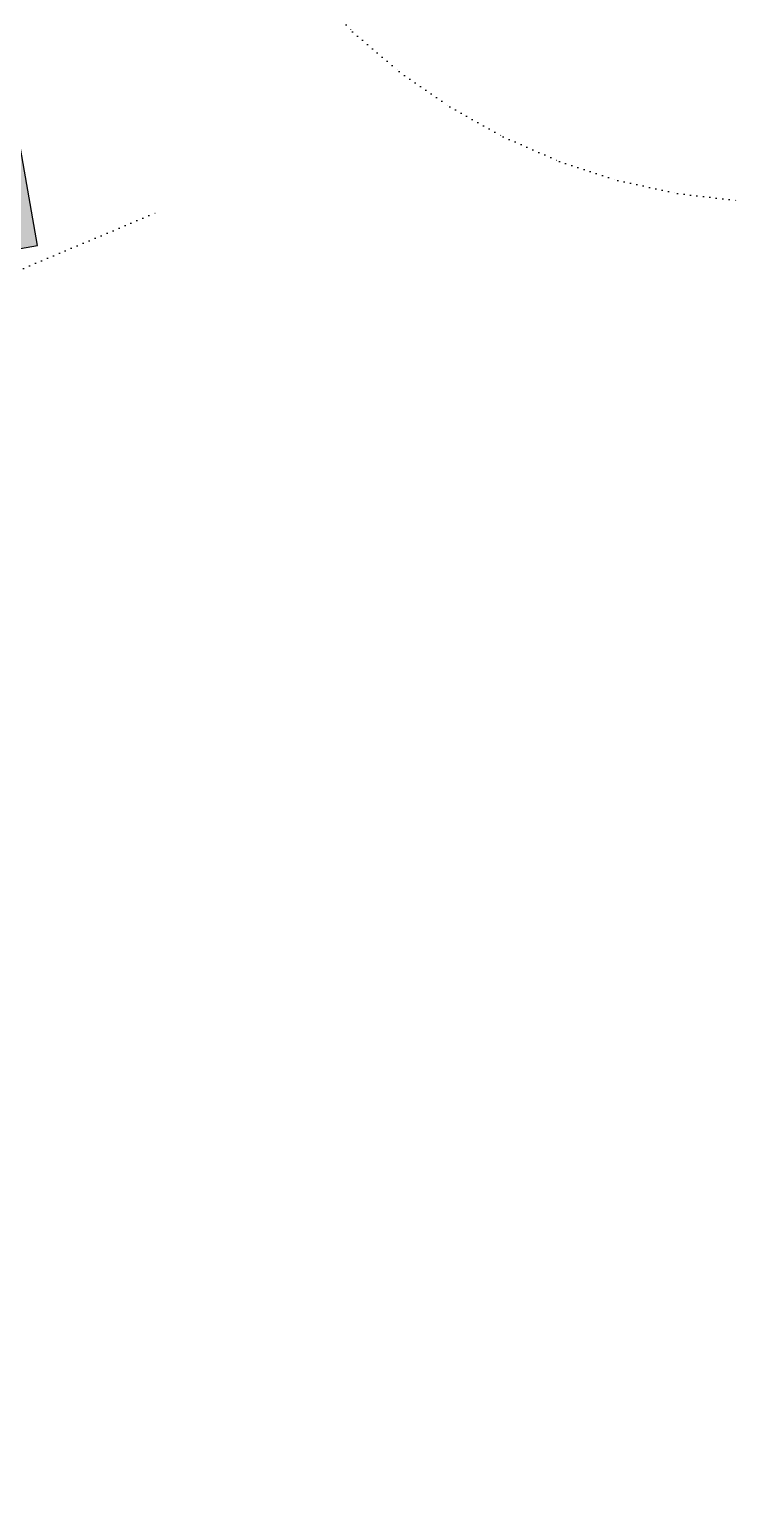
# Model space of a CAD drawing. Header units: metres. Extents: x 284000 to 318000, y 7632000 to 7666000.
# Drawn here: x 296541 to 297105, y 7646533 to 7647695 of the extents above; entities that cross this region are included whole.
import ezdxf

# ---------------------------------------------------------------- set-up
doc = ezdxf.new("R2010")
doc.units = ezdxf.units.M
doc.header["$LTSCALE"] = 10
doc.linetypes.add('DOT', pattern=[0.508, 0, -0.508])
for name, color, linetype in [('HV-LEIDING', 1, 'Continuous'), ('HV-LNG', 1, 'Continuous'), ('HV-ONDERGROND', 8, 'Continuous'), ('HV-VEILIGHEID', 1, 'Continuous')]:
    doc.layers.add(name, color=color, linetype=linetype)
picture_1 = doc.add_image_def('image1.jpg', size_in_pixel=(3400, 3400))

msp = doc.modelspace()

# ---------------------------------------------------------------- hatches: boundary and pattern name
at = {"layer": 'HV-LNG', "true_color": 0xef233c, "transparency": 33554534}
h = msp.add_hatch(color=1, dxfattribs=at)
h.dxf.hatch_style = 1
h.paths.add_polyline_path([(296446.8, 7648095.4), (295458.5, 7647921.2), (295559.6, 7647348), (296547.8, 7647522.2), (296510.2, 7647735.7), (296302.5, 7647678.1), (296301.5, 7647677.9), (296297.2, 7647676.9), (296295.3, 7647676.6), (296290.9, 7647676.1), (296288.9, 7647675.9), (296284.5, 7647675.8), (296282.5, 7647675.8), (296278.1, 7647676.2), (296276.2, 7647676.4), (296271.8, 7647677.2), (296269.9, 7647677.6), (296265.7, 7647678.8), (296263.8, 7647679.4), (296259.7, 7647681), (296257.9, 7647681.8), (296253.9, 7647683.8), (296252.2, 7647684.7), (296248.5, 7647687.1), (296246.9, 7647688.2), (296243.4, 7647690.9), (296241.9, 7647692.2), (296238.7, 7647695.3), (296237.3, 7647696.7), (296234.4, 7647700), (296233.2, 7647701.6), (296230.7, 7647705.2), (296229.6, 7647706.9), (296227.5, 7647710.7), (296226.6, 7647712.5), (296224.8, 7647716.5), (296224.1, 7647718.3), (296222.7, 7647722.5), (296222.2, 7647724.4), (296221.2, 7647728.7), (296220.8, 7647730.7), (296220.3, 7647735.1), (296220.2, 7647737), (296220, 7647741.4), (296220.1, 7647743.4), (296220.4, 7647747.8), (296220.7, 7647749.8), (296221.4, 7647754.1), (296221.8, 7647756), (296223, 7647760.3), (296223.6, 7647762.2), (296225.2, 7647766.3), (296226, 7647768.1), (296228, 7647772), (296229, 7647773.7), (296231.3, 7647777.5), (296232.5, 7647779.1), (296235.2, 7647782.6), (296236.5, 7647784.1), (296239.5, 7647787.3), (296240.9, 7647788.6), (296244.3, 7647791.5), (296245.8, 7647792.7), (296249.4, 7647795.3), (296251.1, 7647796.3), (296254.9, 7647798.5), (296256.7, 7647799.4), (296260.7, 7647801.2), (296262.6, 7647801.9), (296266.8, 7647803.3), (296267.7, 7647803.6), (296487.5, 7647864.5)])

# ---------------------------------------------------------------- linework, layer by layer
at = {"layer": 'HV-LEIDING', "linetype": 'DOT'}
msp.add_lwpolyline([(294760.3, 7647431.2), (294805.6, 7647174.3), (296436.2, 7647461.8), (296644.9, 7647549.5)], dxfattribs=at)
at = {"layer": 'HV-LNG'}
msp.add_lwpolyline([(295559.6, 7647348), (296547.8, 7647522.2), (296510.2, 7647735.7)], dxfattribs=at)
at = {"layer": 'HV-VEILIGHEID', "linetype": 'DOT'}
msp.add_lwpolyline([(296655.3, 7647944.8), (296668.7, 7647897.6), (296686.5, 7647851.9), (296708.8, 7647808.2), (296735.3, 7647766.8), (296765.7, 7647728.3), (296799.7, 7647692.9), (296837, 7647661.1), (296877.3, 7647633), (296920.1, 7647609.1), (296965, 7647589.4), (297011.7, 7647574.2), (297059.6, 7647563.7), (297108.4, 7647558)], dxfattribs=at)

# ---------------------------------------------------------------- pictures from other files: only their frames are drawn
at = {"layer": 'HV-ONDERGROND'}
image = msp.add_image(picture_1, insert=(284000, 7632000), size_in_units=(34000, 34000), dxfattribs=at)

doc.saveas('drawing.dxf')
